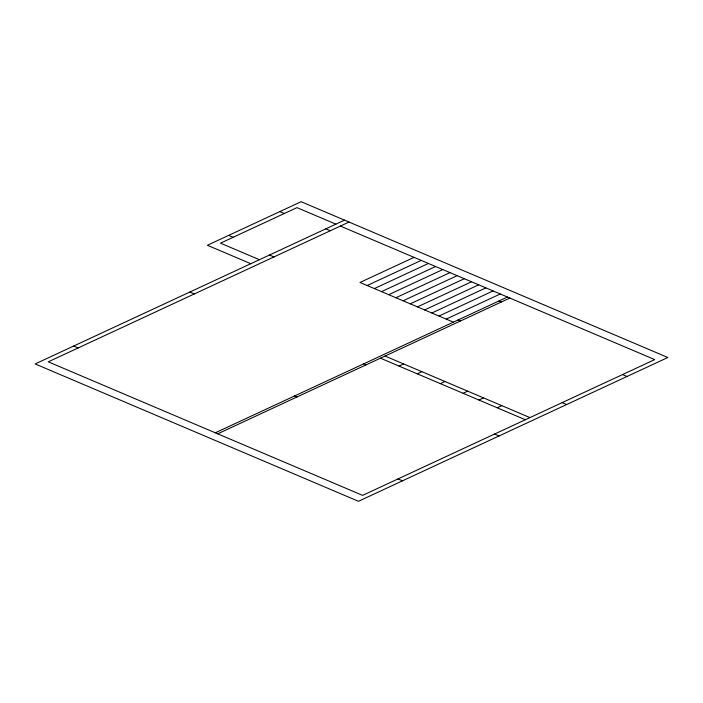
<?xml version="1.0" encoding="UTF-8"?>
<svg xmlns="http://www.w3.org/2000/svg" width="703" height="703" viewBox="0 0 703 703"><rect width="100%" height="100%" fill="white"/><g stroke="black" fill="none" stroke-linecap="round" stroke-linejoin="round"><path stroke-width="1.05" d="M344.532 220.144L35.15 363.934L358.468 501.292L667.85 357.502L301.121 201.708L207.385 245.268L250.795 263.713M349.022 222.051L48.27 361.834L362.607 495.378L654.73 359.602L340.393 226.067M414.041 257.351L359.989 282.474L453.391 322.159M367.168 285.523L421.229 260.4M374.356 288.582L428.408 263.458M381.536 291.631L435.596 266.507M388.724 294.68L442.776 269.557M395.912 297.738L449.964 272.615M403.091 300.787L457.152 275.664M410.28 303.837L464.332 278.722M417.468 306.895L471.52 281.771M424.647 309.944L478.708 284.82M431.835 313.002L485.887 287.879M439.015 316.051L493.075 290.928M446.203 319.1L500.255 293.977M215.311 432.802L507.443 297.035M217.71 433.821L509.842 298.046M399.014 366.07L403.61 363.934M417.274 373.829L421.87 371.694M440.324 383.618L444.929 381.483M463.075 393.285L467.68 391.149M478.945 400.025L483.541 397.889M497.206 407.784L501.801 405.649M335.902 224.16L296.982 207.622L220.505 243.168L259.425 259.706M498.814 301.042L501.213 302.062M325.841 228.835L330.331 230.742M279.847 211.594L284.337 213.501M622.533 374.576L627.023 376.483M457.987 320.014L460.386 321.034M228.668 235.382L233.159 237.289M269.486 255.022L273.977 256.938M562.145 402.634L566.644 404.541M385.051 356.043L529.948 417.6M380.455 358.187L525.343 419.744M363.679 363.846L366.078 364.866M189.836 292.044L194.327 293.951M494.578 434.041L499.068 435.948M294.671 395.921L297.07 396.94M397.968 478.936L402.459 480.852M73.683 346.025L78.174 347.941"/></g></svg>
